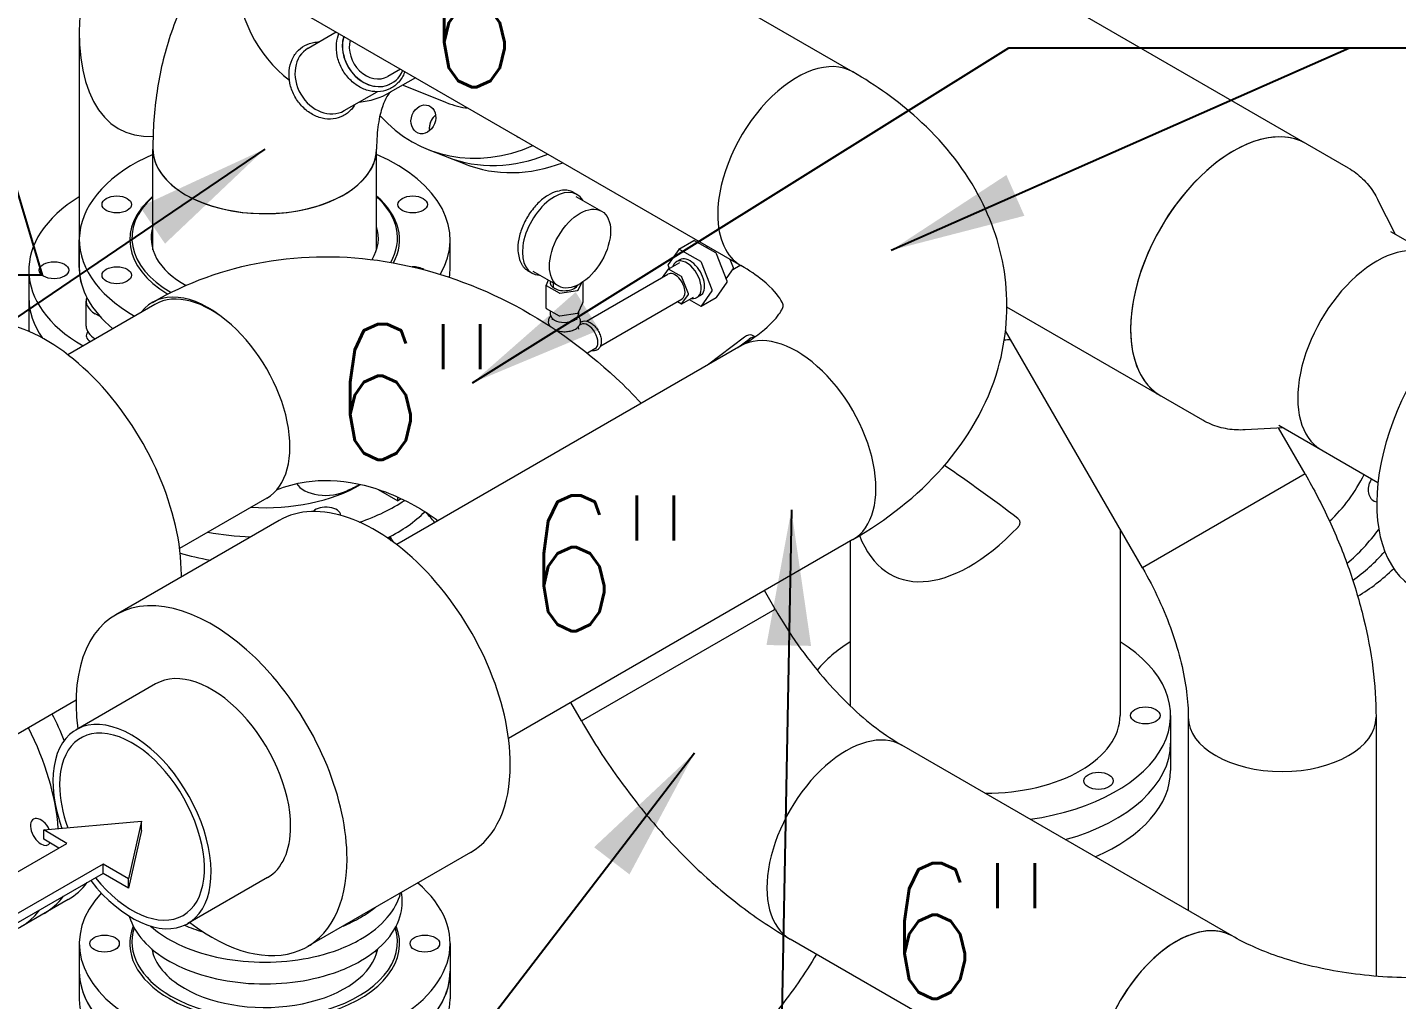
# Model space of a CAD drawing. Header units: millimetres. Extents: x -312439 to 477422, y -331570 to 212570.
# Drawn here: x 346809 to 348071, y 154489 to 155385 of the extents above; entities that cross this region are included whole.
import ezdxf

# ---------------------------------------------------------------- set-up
doc = ezdxf.new("R2010")
doc.units = ezdxf.units.MM
doc.layers.add('ARCONDTEXTO', color=4, linetype='Continuous')
doc.layers.add('TEXTO FORMATO', color=4, linetype='Continuous')
doc.styles.add('ROMAND', font='ROMAND.SHX')
doc.styles.add('ROMANS', font='romans.shx', dxfattribs={"height": 187.5})
doc.dimstyles.new('1-50 (MILIMETRO)', dxfattribs={"dimscale": 0, "dimtxt": 125, "dimasz": 125, "dimexe": 100, "dimexo": 100, "dimgap": 50, "dimtad": 0, "dimdec": 0, "dimzin": 0, "dimdsep": 46, "dimtxsty": 'ROMAND', "dimcen": -390, "dimclrd": 1, "dimclre": 1, "dimclrt": 3, "dimadec": 0, "dimazin": 0, "dimtfac": 1, "dimtdec": 0, "dimtix": 1, "dimtmove": 2, "dimatfit": 2, "dimfxl": 1, "dimtvp": 1, "dimtolj": 1, "dimtzin": 0, "dimarcsym": 0})

msp = doc.modelspace()

# ---------------------------------------------------------------- linework, layer by layer
at = {"color": 5, "linetype": 'Continuous', "lineweight": 0, "extrusion": (4.44089e-16, 0.816497, 0.57735)}
for p, q in [((344984.877, 156836.368), (347569.913, 155343.897)), ((344881.815, 156657.859), (347466.851, 155165.388)), ((348026.67, 155255.3), (346604.188, 156076.571)), ((346857.177, 155379.643), (346857.177, 155161.127)), ((347068.092, 155365.799), (347093.911, 155380.705)), ((347153.154, 155346.501), (347141.466, 155339.753)), ((347166.957, 155338.532), (347143.616, 155325.055)), ((347144.994, 155333.345), (347145.123, 155333.419)), ((347195.994, 155315.429), (347154.848, 155331.54)), ((347101.37, 155308.158), (347131.563, 155325.59)), ((346924.988, 155180.043), (346924.988, 155272.771)), ((347131.112, 155180.043), (347131.112, 155272.771)), ((347212.727, 155258.897), (347179.025, 155272.093)), ((347297.9, 155233.957), (347299.589, 155234.354)), ((347312.163, 155232.967), (347315.795, 155230.869)), ((347314.839, 155229.212), (347338.479, 155215.563)), ((348069.716, 155194.527), (348053.776, 155226.097)), ((346857.198, 155163.745), (346857.198, 155189.145)), ((347198.902, 155163.745), (347198.902, 155189.145)), ((348065.496, 155196.963), (348156.924, 155144.177)), ((347409.486, 155180.309), (347399.69, 155166.373)), ((347409.611, 155180.425), (347423.467, 155188.425)), ((347429.758, 155169.059), (347410.167, 155180.37)), ((347443.615, 155177.059), (347424.023, 155188.37)), ((347434.599, 155182.264), (347436.11, 155183.136)), ((347262.456, 155172.566), (347262.956, 155170.905)), ((347399.69, 155165.465), (347400.753, 155162.723)), ((347399.775, 155162.158), (347410.487, 155168.343)), ((347410.456, 155170.68), (347407.312, 155168.864)), ((347440.236, 155142.964), (347430.44, 155168.212)), ((347454.092, 155150.964), (347444.296, 155176.212)), ((347459.995, 155163.463), (347457.053, 155171.045)), ((347459.433, 155161.941), (347466.127, 155165.806)), ((346810.637, 155161.127), (346810.637, 155110.327)), ((347270.445, 155160.71), (347274.078, 155158.612)), ((347275.034, 155160.269), (347298.675, 155146.621)), ((347289.364, 155151.996), (347287.258, 155147.458)), ((347324.599, 155114.218), (347399.584, 155157.511)), ((347399.676, 155162.066), (347394.349, 155154.488)), ((347411.995, 155155.315), (347400.217, 155162.114)), ((347418.426, 155139.463), (347412.537, 155154.641)), ((347453.028, 155153.706), (347454.007, 155154.271)), ((347454.106, 155154.363), (347459.995, 155162.741)), ((347287.228, 155147.326), (347287.228, 155126.326)), ((347287.487, 155146.965), (347299.264, 155140.165)), ((347294.19, 155144.987), (347294.19, 155149.21)), ((347300.119, 155140.033), (347316.208, 155142.521)), ((347314.212, 155144.987), (347314.212, 155146.465)), ((347316.833, 155142.883), (347319.835, 155149.351)), ((347321.174, 155150.23), (347321.174, 155131.304)), ((347412.537, 155130.363), (347418.426, 155138.741)), ((347430.44, 155128.12), (347440.236, 155142.056)), ((347444.296, 155136.12), (347454.092, 155150.056)), ((346926.9, 155129.706), (346846.547, 155083.314)), ((346863.436, 155109.716), (346863.436, 155132.716)), ((347287.487, 155125.965), (347299.264, 155119.165)), ((347316.833, 155121.883), (347321.144, 155131.171)), ((347337.642, 155091.626), (347412.628, 155134.919)), ((347408.324, 155132.434), (347411.995, 155130.315)), ((347412.437, 155130.271), (347423.15, 155136.456)), ((347419.182, 155134.165), (347429.758, 155128.059)), ((347429.469, 155137.75), (347426.325, 155135.934)), ((347430.315, 155128.004), (347444.171, 155136.004)), ((347892.499, 155022.91), (347711.999, 155127.122)), ((346876.352, 155118.364), (346871.881, 155120.946)), ((347291.157, 155123.845), (347291.157, 155120.571)), ((347292.995, 155116.717), (347292.995, 155115.38)), ((347300.119, 155119.033), (347316.208, 155121.521)), ((347315.407, 155116.717), (347315.407, 155115.38)), ((347317.244, 155122.769), (347317.244, 155120.571)), ((347317.244, 155108.68), (347317.244, 155109.296)), ((347319.33, 155111.176), (347318.098, 155110.465)), ((347479.977, 155099.832), (347476.881, 155101.189)), ((347836.865, 154886.871), (347710.712, 155105.374)), ((346871.885, 155097.943), (346871.881, 155097.946)), ((347466.851, 155091.447), (347149.656, 154908.314)), ((347332.373, 155088.584), (347325.466, 155084.596)), ((347469.997, 155099.485), (347436.011, 155073.642)), ((347464.127, 155089.875), (347474.291, 155097.603)), ((347966.654, 155016.017), (347931.343, 155014.037)), ((347986.736, 154973.399), (347962.272, 155015.772)), ((347962.433, 155018.454), (348053.862, 154965.668)), ((347986.736, 154973.399), (347836.865, 154886.871)), ((347029.962, 154951.197), (346949.609, 154904.805)), ((347132.502, 154959.256), (347150.701, 154948.75)), ((347150.701, 154948.75), (347150.701, 154952.102)), ((347153.918, 154950.607), (347150.701, 154948.75)), ((347041.242, 154930.575), (346890.778, 154843.704)), ((347569.913, 154912.938), (347252.718, 154729.805)), ((347567.633, 154911.622), (347567.633, 154759.767)), ((347816.257, 154922.566), (347816.257, 154750.945)), ((347498.362, 154848.895), (347488.518, 154865.945)), ((347319.853, 154745.833), (347498.362, 154848.895)), ((346927.52, 154780.065), (346854.26, 154737.768)), ((346854.226, 154764.883), (346764.216, 154712.916)), ((347319.853, 154745.833), (347310.009, 154762.882)), ((347862.797, 154750.945), (347862.797, 154700.145)), ((347879.034, 154749.224), (347879.034, 154571.117)), ((348052.091, 154749.224), (348052.091, 154510.661)), ((347919.502, 154547.753), (347615.232, 154723.423)), ((347217.789, 154624.786), (347067.325, 154537.916)), ((347030.583, 154601.555), (346957.323, 154559.259)), ((346846.901, 154581.29), (346802.907, 154555.89)), ((346857.198, 154540.745), (346857.198, 154489.945)), ((346925.171, 154531.07), (346925.171, 154534.819)), ((347130.928, 154531.07), (347130.928, 154534.819)), ((347198.902, 154540.745), (347198.902, 154489.945)), ((347816.439, 154369.244), (347512.169, 154544.914))]:
    msp.add_line(p, q, dxfattribs=at)
at = {"color": 1, "linetype": 'Continuous', "lineweight": 0, "extrusion": (4.44089e-16, 0.816497, 0.57735)}
for p, q in [((346824.435, 154645.396), (346914.443, 154653.508)), ((346914.443, 154653.508), (346902.511, 154600.319)), ((346914.443, 154644.965), (346914.443, 154653.508)), ((346824.435, 154636.853), (346824.435, 154645.396)), ((346845.806, 154633.058), (346824.435, 154645.396)), ((346838.407, 154628.786), (346824.435, 154636.853)), ((346914.443, 154644.965), (346902.511, 154591.776)), ((346763.256, 154585.398), (346845.806, 154633.058)), ((346879.022, 154613.88), (346796.473, 154566.221)), ((346879.022, 154605.337), (346879.022, 154613.88)), ((346902.511, 154600.319), (346879.022, 154613.88)), ((346879.022, 154605.337), (346796.473, 154557.677)), ((346902.511, 154591.776), (346879.022, 154605.337)), ((346902.511, 154591.776), (346902.511, 154600.319))]:
    msp.add_line(p, q, dxfattribs=at)
at = {"color": 5, "linetype": 'Continuous', "lineweight": 0}
for centre, major_axis, ratio, start_param, end_param in [((347092.085, 155414.31), (-51.531, 89.255), 0.81649658, 0.93681504, 2.04522251), ((346981.488, 155470.129), (-83.802, -180.843), 0.50772236, 5.27713604, 6.5527375), ((347084.731, 155336.979), (-16.639, 28.82), 0.81651225, 0, 3.14159265), ((347128.484, 155362.239), (-16.639, 28.82), 0.81651225, 0.66042156, 3.71211241), ((347128.355, 155362.165), (-16.639, 28.82), 0.81651225, 0.65594117, 3.14159265), ((347128.484, 155362.239), (-12.982, 22.486), 0.81651225, 0.67309628, 3.14159265), ((347518.382, 155254.643), (51.531, 89.255), 0.57735027, 0, 2.35619449), ((347518.382, 155254.643), (-51.531, -89.255), 0.57735027, 3.14159265, 5.49778714), ((347092.085, 155414.31), (-51.531, 89.255), 0.81649658, 2.78483015, 3.14159265), ((347241.319, 155431.184), (45.325, 115.754), 0.81338956, 3.14159265, 3.34232987), ((347241.319, 155431.184), (62.293, 159.091), 0.81338956, 2.7483145, 3.82841939), ((347191.091, 155293.549), (-4.957, -12.659), 0.81338956, 4.09998447, 5.32479349), ((347191.091, 155293.549), (4.957, 12.659), 0.81338956, 0.95839181, 1.44815805), ((347191.091, 155293.549), (4.957, 12.659), 0.81338956, 1.44815805, 2.18320084), ((347920.783, 155161.507), (-67.085, -116.195), 0.57735027, 3.14159265, 6.28318531), ((347920.783, 155161.507), (-67.085, -116.195), 0.57735027, 3.14159265, 5.49778714), ((347267.678, 155295.924), (4.957, 12.659), 0.81338956, 2.90878385, 3.1291249), ((347028.05, 155189.145), (-170.852, 0), 0.57735027, 5.35992847, 7.0760332), ((347028.05, 155272.771), (-103.062, 0), 0.57735027, 0, 0.78539816), ((347028.05, 155272.771), (-103.062, 0), 0.57735027, 0, 3.14159265), ((347028.05, 155272.771), (-103.062, 0), 0.57735027, 0.78539816, 3.14159265), ((347028.05, 155189.145), (-170.852, 0), 0.57735027, 2.81332664, 4.06484949), ((347258.17, 155424.586), (-62.293, -159.091), 0.81338956, 0, 0.66458415), ((347258.17, 155424.586), (62.293, 159.091), 0.81338956, 3.14159265, 3.8061768), ((347275.02, 155417.987), (-62.293, -159.091), 0.81338956, 0, 0.64183723), ((346981.488, 155161.127), (-170.852, 0), 0.57735027, 5.52720378, 7.06789303), ((347028.05, 155189.145), (-124.312, 0), 0.57735027, 5.68982069, 7.05266868), ((347028.05, 155190.745), (122.352, 0), 0.57735027, 2.57241108, 3.92902038), ((347028.05, 155189.145), (-124.312, 0), 0.57735027, 2.84096548, 3.73495727), ((347028.05, 155190.745), (122.352, 0), 0.57735027, 5.96090215, 6.85236688), ((347294.937, 155194.741), (-20.859, -36.128), 0.57735027, 2.83755943, 6.58721853), ((347518.382, 155254.643), (51.531, 89.255), 0.57735027, 2.35619449, 3.14159265), ((347518.382, 155254.643), (-51.531, -89.255), 0.57735027, 5.49778714, 6.28318531), ((347028.05, 155190.745), (104.716, 0), 0.57735027, 2.96365333, 3.94727961), ((347028.05, 155190.745), (104.716, 0), 0.57735027, 5.94933431, 6.46112463), ((347410.167, 155179.462), (-0.556, 0.963), 0.57735027, 5.49778714, 6.54498469), ((347424.023, 155187.462), (-0.556, 0.963), 0.57735027, 5.49778714, 6.28318531), ((347443.615, 155176.151), (-0.556, 0.963), 0.57735027, 4.45058959, 5.49778714), ((348052.766, 155085.307), (-51.531, -89.255), 0.57735027, 3.14159265, 6.28318531), ((347028.05, 155163.745), (170.852, 0), 0.57735027, 3.14159265, 3.75146166), ((347164.398, 155156.537), (-13.595, 0), 0.57735027, 3.85390064, 4.75955371), ((347028.05, 155163.745), (170.852, 0), 0.57735027, 6.19075893, 6.28318531), ((347400.371, 155165.526), (-0.556, 0.963), 0.57735027, 0.26179939, 1.30899694), ((347416.819, 155152.399), (-9.506, 16.465), 0.57735027, 2.67421922, 6.75055874), ((347419.963, 155154.215), (-9.506, 16.465), 0.57735027, 3.14159265, 6.28318531), ((347429.758, 155168.151), (-0.556, 0.963), 0.57735027, 4.45058959, 5.49778714), ((346981.488, 155161.127), (-124.312, 0), 0.57735027, 0, 0.21626343), ((346981.488, 155161.127), (124.312, 0), 0.57735027, 3.14159265, 3.35785608), ((347406.106, 155146.215), (6.522, -11.296), 0.57735027, 0.78539816, 3.14159265), ((347400.217, 155161.392), (-0.442, 0.766), 0.57735027, 5.49778714, 6.54498469), ((347411.995, 155154.592), (-0.442, 0.766), 0.57735027, 4.45058959, 5.49778714), ((347453.564, 155155.037), (0.442, -0.766), 0.57735027, 0, 0.26179939), ((347459.453, 155163.415), (0.442, -0.766), 0.57735027, 0.26179939, 1.30899694), ((346976.192, 155042.294), (51.531, -89.255), 0.57735027, 2.13083621, 3.37164183), ((346978.431, 155040.452), (-51.531, 89.255), 0.57735027, 3.14159265, 6.28318531), ((347288.112, 155147.326), (-0.885, 0), 0.57735027, 6.02138592, 7.06858347), ((347304.201, 155149.815), (-13.044, 0), 0.57735027, 6.1406542, 7.06858347), ((347304.201, 155141.571), (-13.044, 0), 0.57735027, 5.58729331, 5.70398442), ((347304.201, 155149.815), (-13.044, 0), 0.57735027, 0.78539816, 2.83635109), ((347299.89, 155140.526), (0.885, 0), 0.57735027, 3.92699082, 4.97418837), ((347304.201, 155141.571), (-13.044, 0), 0.57735027, 3.72079354, 3.83748465), ((347315.979, 155143.015), (0.885, 0), 0.57735027, 4.97418837, 6.02138592), ((347406.106, 155146.215), (6.522, -11.296), 0.57735027, 0, 0.78539816), ((347417.884, 155139.415), (0.442, -0.766), 0.57735027, 0.26179939, 1.30899694), ((347439.554, 155142.903), (0.556, -0.963), 0.57735027, 0.26179939, 1.30899694), ((347453.411, 155150.903), (0.556, -0.963), 0.57735027, 0.26179939, 1.30899694), ((346826.407, 154952.681), (88.273, -152.894), 0.57735027, 0.78539816, 3.14159265), ((346981.488, 155135.727), (-170.852, 0), 0.57735027, 0, 0.385277), ((346981.488, 155135.727), (170.852, 0), 0.57735027, 3.14159265, 3.52686965), ((346892.268, 155132.716), (-28.832, 0), 0.57735027, 6.07800001, 7.06858347), ((347288.112, 155126.326), (-0.885, 0), 0.57735027, 0, 0.78539816), ((347320.29, 155131.304), (0.885, 0), 0.57735027, 6.02138592, 6.28318531), ((347411.995, 155131.037), (0.442, -0.766), 0.57735027, 5.49778714, 6.54498469), ((347429.758, 155128.967), (0.556, -0.963), 0.57735027, 5.49778714, 6.54498469), ((347443.615, 155136.967), (0.556, -0.963), 0.57735027, 0, 0.26179939), ((347304.201, 155120.571), (-13.044, 0), 0.57735027, 0, 3.14159265), ((347299.89, 155119.526), (0.885, 0), 0.57735027, 3.92699082, 4.97418837), ((347315.979, 155122.015), (0.885, 0), 0.57735027, 4.97418837, 6.02138592), ((348173.526, 155015.586), (-85.426, -147.962), 0.57735027, 4.3196899, 6.28318531), ((346981.488, 155110.327), (-170.852, 0), 0.57735027, 0, 0.05749187), ((346877.132, 155100.877), (-13.595, 0), 0.57735027, 5.82145778, 7.05990615), ((346892.268, 155109.716), (-28.832, 0), 0.57735027, 0, 0.78539816), ((347325.852, 155099.88), (6.522, -11.296), 0.57735027, 0, 3.14159265), ((347518.382, 155002.193), (-51.531, 89.255), 0.57735027, 3.14159265, 6.28318531), ((347469.997, 155085.485), (6.884, 15.704), 0.49374699, 0, 0.7260513), ((347920.783, 155161.507), (-67.085, -116.195), 0.57735027, 5.49778714, 6.28318531), ((347474.291, 155083.603), (-6.884, -15.704), 0.49374699, 3.31530315, 3.86764395), ((347691.945, 155195.145), (170.852, 0), 0.57735027, 4.81593302, 4.84951059), ((347691.945, 154936.129), (-123.988, 91.599), 0.09789593, 4.54146717, 5.09159382), ((347028.05, 155013.745), (-123.699, 0), 0.57735027, 1.46722386, 2.3663868), ((347084.299, 154970.334), (-28.806, 0), 0.57735027, 0.35488647, 2.30326676), ((346778.635, 155192.745), (520.517, 0), 0.57735027, 5.38654819, 5.41739009), ((347951.775, 155021.001), (45.325, 115.754), 0.81338956, 4.17274509, 4.61497325), ((348056.131, 154960.751), (4.957, 12.659), 0.81338956, 1.44815805, 3.28764636), ((348056.131, 154960.751), (4.957, 12.659), 0.81338956, 1.21544919, 1.44815805), ((347129.516, 154777.681), (88.273, -152.894), 0.57735027, 0.78539816, 3.14159265), ((347084.527, 154935.024), (13.595, 0), 0.57735027, 0.03848366, 2.6341701), ((347028.05, 155013.745), (170.852, 0), 0.57735027, 5.24978384, 5.56823177), ((347028.05, 154988.345), (-170.852, 0), 0.57735027, 2.29474424, 2.6134875), ((347028.05, 154889.145), (-170.852, 0), 0.57735027, 3.55242057, 3.66298079), ((347691.945, 155059.946), (-83.802, -180.843), 0.50772236, 5.82462387, 7.26608904), ((347028.05, 155013.745), (170.852, 0), 0.57735027, 4.40080347, 4.6356267), ((347028.05, 154890.745), (122.352, 0), 0.57735027, 0.30492203, 0.35443882), ((347028.05, 154889.145), (-124.312, 0), 0.57735027, 3.44405748, 3.52007633), ((347951.775, 155021.001), (62.293, 159.091), 0.81338956, 4.12775754, 4.38836547), ((347028.05, 154988.345), (-170.852, 0), 0.57735027, 1.09715682, 1.27323914), ((347968.626, 155014.403), (-62.293, -159.091), 0.81338956, 0.89545281, 1.13978116), ((347968.626, 155014.403), (62.293, 159.091), 0.81338956, 4.03704546, 4.28137381), ((347985.477, 155007.805), (-62.293, -159.091), 0.81338956, 0.80218257, 1.06364845), ((346826.407, 154952.681), (88.273, -152.894), 0.57735027, 0.77148817, 0.78539816), ((346979.052, 154690.81), (88.273, -152.894), 0.57735027, 0.78539816, 4.08902848), ((347691.945, 154750.945), (-170.852, 0), 0.57735027, 5.52720378, 5.84628172), ((347691.945, 154750.945), (-170.852, 0), 0.57735027, 1.81544552, 3.89757418), ((346979.052, 154690.81), (51.531, -89.255), 0.57735027, 0.78539816, 3.14159265), ((346739.478, 154716.552), (85.426, -147.962), 0.57735027, 1.32190533, 1.4798438), ((346739.478, 154716.552), (-85.426, 147.962), 0.57735027, 4.46349798, 4.62143646), ((346905.791, 154648.513), (-51.531, 89.255), 0.57735027, 1.80589108, 7.06858347), ((347691.945, 154750.945), (-124.312, 0), 0.57735027, 1.57023568, 3.14159265), ((347691.945, 154750.945), (124.312, 0), 0.57735027, 5.49778714, 6.28318531), ((347965.562, 154749.224), (-86.528, 0), 0.57735027, 0, 3.14159265), ((346717.481, 154703.852), (-85.426, 147.962), 0.57735027, 4.01479336, 4.62143646), ((346905.791, 154648.513), (-47.177, 81.713), 0.57735027, 1.82805733, 7.06858347), ((347563.701, 154634.169), (-51.531, -89.255), 0.57735027, 3.14159265, 6.28318531), ((347691.945, 154725.545), (-170.852, 0), 0.57735027, 2.0170299, 3.14159265), ((347691.945, 154725.545), (170.852, 0), 0.57735027, 5.15862255, 6.28318531), ((347129.516, 154777.681), (88.273, -152.894), 0.57735027, 0, 0.78539816), ((347691.945, 154750.945), (124.312, 0), 0.57735027, 4.71182834, 5.49778714), ((347691.945, 154700.145), (-170.852, 0), 0.57735027, 2.20499855, 3.14159265), ((346905.791, 154648.513), (-51.531, 89.255), 0.57735027, 0.78539816, 1.26614031), ((346905.791, 154648.513), (-47.177, 81.713), 0.57735027, 0.78539816, 1.26213385), ((346821.837, 154643.602), (-6.797, 11.773), 0.57735027, 4.57312375, 8.6393798), ((346979.052, 154690.81), (51.531, -89.255), 0.57735027, 0, 0.78539816), ((346821.837, 154643.602), (-6.797, 11.773), 0.57735027, 2.35619449, 3.43446465), ((346979.052, 154690.81), (88.273, -152.894), 0.57735027, 5.33574948, 7.06858347), ((346761.475, 154729.252), (-85.426, 147.962), 0.57735027, 3.14159265, 3.37832565), ((347028.05, 154540.745), (-170.852, 0), 0.57735027, 0.78539816, 3.74313099), ((346739.478, 154716.552), (85.426, -147.962), 0.57735027, 0, 0.236733), ((346739.478, 154716.552), (-85.426, 147.962), 0.57735027, 3.14159265, 3.37832565), ((347028.05, 154540.745), (-170.852, 0), 0.57735027, 5.79121275, 7.06858347), ((346717.481, 154703.852), (-85.426, 147.962), 0.57735027, 2.40088063, 3.37832565), ((347867.971, 154458.498), (-51.531, -89.255), 0.57735027, 3.14159265, 6.28318531), ((347867.971, 154458.498), (51.531, 89.255), 0.57735027, 0, 3.14159265), ((347028.05, 154540.745), (-124.312, 0), 0.57735027, 6.0571064, 7.06858347), ((347028.05, 154542.345), (122.352, 0), 0.57735027, 2.95808865, 3.92699082), ((347028.05, 154540.745), (-124.312, 0), 0.57735027, 0.78539816, 3.36767156), ((347028.05, 154542.345), (122.352, 0), 0.57735027, 3.92699082, 6.46668931), ((347028.05, 154542.345), (104.716, 0), 0.57735027, 3.24907876, 3.92699082), ((347028.05, 154542.345), (104.716, 0), 0.57735027, 3.92699082, 6.1756992), ((347028.05, 154515.345), (170.852, 0), 0.57735027, 3.14159265, 3.92699082), ((347028.05, 154515.345), (-170.852, 0), 0.57735027, 0, 3.14159265), ((347028.05, 154515.345), (170.852, 0), 0.57735027, 3.92699082, 6.28318531), ((347028.05, 154489.945), (-170.852, 0), 0.57735027, 0, 3.14159265)]:
    msp.add_ellipse(centre, major_axis=major_axis, ratio=ratio, start_param=start_param, end_param=end_param, dxfattribs=at)
for centre, major_axis, ratio in [((347174.24, 155300.147), (4.957, 12.659), 0.81338956), ((346891.702, 155221.752), (-13.595, 0), 0.57735027), ((347164.398, 155221.752), (-13.595, 0), 0.57735027), ((347318.577, 155181.092), (-19.902, -34.471), 0.57735027), ((346833.907, 155161.127), (-13.595, 0), 0.57735027), ((346891.702, 155156.537), (-13.595, 0), 0.57735027), ((347839.527, 154750.945), (-13.595, 0), 0.57735027), ((347796.301, 154690.695), (-13.595, 0), 0.57735027), ((346880.468, 154540.745), (-13.595, 0), 0.57735027), ((347175.632, 154540.745), (-13.595, 0), 0.57735027)]:
    msp.add_ellipse(centre, major_axis=major_axis, ratio=ratio, dxfattribs=at)
at = {"color": 1, "linetype": 'Continuous', "lineweight": 0}
msp.add_ellipse((346717.481, 154703.852), major_axis=(-85.426, 147.962), ratio=0.57735027, start_param=3.88762293, end_param=3.88935705, dxfattribs=at)
at = {"color": 5, "linetype": 'Continuous', "lineweight": 0}
for points, knots in [([(346977.719, 155447.788), (346972.439, 155440.814), (346967.601, 155433.572), (346954.001, 155410.603), (346946.7, 155394.23), (346935.409, 155360.625), (346931.409, 155343.382), (346926.199, 155308.405), (346924.988, 155290.663), (346924.988, 155272.771)], [2.595109961, 2.595109961, 2.595109961, 2.595109961, 2.670353756, 2.670353756, 2.827433388, 2.827433388, 2.984513021, 2.984513021, 3.141592654, 3.141592654, 3.141592654, 3.141592654]), ([(347157.145, 155344.197), (347157.051, 155343.926), (347156.953, 155343.657), (347155.61, 155340.108), (347153.833, 155337.104), (347149.422, 155332.074), (347146.814, 155330.027), (347141.045, 155327.053), (347137.894, 155326.116), (347131.317, 155325.394), (347127.888, 155325.628), (347121.055, 155327.244), (347117.653, 155328.658), (347111.229, 155332.53), (347108.216, 155335.009), (347102.901, 155340.773), (347100.606, 155344.065), (347096.976, 155351.126), (347095.643, 155354.895), (347094.085, 155362.531), (347093.859, 155366.397), (347094.513, 155373.319), (347095.239, 155376.411), (347096.377, 155379.281)], [0.95620549, 0.95620549, 0.95620549, 0.95620549, 0.98211727, 0.98211727, 1.30045516, 1.30045516, 1.60974033, 1.60974033, 1.91547614, 1.91547614, 2.22672164, 2.22672164, 2.54684076, 2.54684076, 2.87288579, 2.87288579, 3.20123657, 3.20123657, 3.52998594, 3.52998594, 3.85779919, 3.85779919, 4.13839736, 4.13839736, 4.13839736, 4.13839736]), ([(347111.145, 155313.802), (347110.225, 155312.212), (347109.163, 155310.725), (347105.798, 155306.888), (347103.19, 155304.84), (347097.421, 155301.867), (347094.27, 155300.93), (347087.693, 155300.208), (347084.264, 155300.442), (347077.43, 155302.058), (347074.029, 155303.471), (347067.605, 155307.344), (347064.592, 155309.822), (347059.277, 155315.587), (347056.982, 155318.878), (347053.352, 155325.939), (347052.018, 155329.709), (347050.461, 155337.345), (347050.235, 155341.211), (347050.936, 155348.63), (347051.853, 155352.186), (347054.741, 155358.577), (347056.69, 155361.427), (347061.391, 155366.107), (347064.118, 155367.96), (347070.072, 155370.535), (347073.293, 155371.263), (347077.014, 155371.432), (347077.44, 155371.441), (347077.866, 155371.442)], [1.13089635, 1.13089635, 1.13089635, 1.13089635, 1.30045516, 1.30045516, 1.60974033, 1.60974033, 1.91547614, 1.91547614, 2.22672164, 2.22672164, 2.54684076, 2.54684076, 2.87288579, 2.87288579, 3.20123657, 3.20123657, 3.52998594, 3.52998594, 3.85779919, 3.85779919, 4.18211134, 4.18211134, 4.49879314, 4.49879314, 4.8067902, 4.8067902, 5.11292261, 5.11292261, 5.15228895, 5.15228895, 5.15228895, 5.15228895]), ([(347569.913, 154912.938), (347600.902, 154930.83), (347629.057, 154952.6), (347675.456, 155005.175), (347693.912, 155036.154), (347711.581, 155097.796), (347713.919, 155126.777), (347706.84, 155181.746), (347698.024, 155207.596), (347670.972, 155257.559), (347651.655, 155280.854), (347611.431, 155317.256), (347591.371, 155331.509), (347569.913, 155343.897)], [0, 0, 0, 0, 0.31415927, 0.31415927, 0.62139477, 0.62139477, 0.85961709, 0.85961709, 1.08837512, 1.08837512, 1.35326625, 1.35326625, 1.57079633, 1.57079633, 1.57079633, 1.57079633]), ([(347143.616, 155325.055), (347143.616, 155325.055), (347143.577, 155325.08), (347142.647, 155324.138), (347141.76, 155323.138), (347139.363, 155319.09), (347137.876, 155316.037), (347135.017, 155307.527), (347133.655, 155302.079), (347131.703, 155288.97), (347131.112, 155281.316), (347131.112, 155272.771)], [2.35619449, 2.35619449, 2.35619449, 2.35619449, 2.513274123, 2.513274123, 2.670353756, 2.670353756, 2.827433388, 2.827433388, 2.984513021, 2.984513021, 3.141592654, 3.141592654, 3.141592654, 3.141592654]), ([(348026.67, 155255.3), (348029.036, 155253.935), (348031.315, 155252.42), (348035.66, 155249.128), (348037.726, 155247.351), (348041.614, 155243.577), (348043.436, 155241.58), (348046.826, 155237.411), (348048.393, 155235.24), (348051.273, 155230.761), (348052.586, 155228.455), (348053.776, 155226.097)], [5.497787144, 5.497787144, 5.497787144, 5.497787144, 5.570060569, 5.570060569, 5.642333993, 5.642333993, 5.714607418, 5.714607418, 5.786880843, 5.786880843, 5.859154268, 5.859154268, 5.859154268, 5.859154268]), ([(347297.9, 155233.957), (347294.925, 155233.259), (347291.835, 155231.929), (347285.694, 155228.15), (347282.643, 155225.694), (347276.904, 155219.915), (347274.215, 155216.595), (347269.464, 155209.428), (347267.403, 155205.582), (347264.111, 155197.748), (347262.881, 155193.76), (347261.382, 155186.034), (347261.113, 155182.297), (347261.501, 155176.621), (347261.872, 155174.503), (347262.456, 155172.566)], [1.28253425, 1.28253425, 1.28253425, 1.28253425, 1.6036259, 1.6036259, 1.92681752, 1.92681752, 2.2495613, 2.2495613, 2.5719277, 2.5719277, 2.89437463, 2.89437463, 3.21731269, 3.21731269, 3.42985473, 3.42985473, 3.42985473, 3.42985473]), ([(347312.163, 155232.967), (347311.463, 155233.37), (347310.73, 155233.714), (347309.2, 155234.276), (347308.405, 155234.495), (347306.761, 155234.808), (347305.912, 155234.901), (347304.171, 155234.961), (347303.278, 155234.927), (347301.458, 155234.735), (347300.53, 155234.575), (347299.589, 155234.354)], [0.785398163, 0.785398163, 0.785398163, 0.785398163, 0.884825379, 0.884825379, 0.984252594, 0.984252594, 1.083679809, 1.083679809, 1.183107025, 1.183107025, 1.28253424, 1.28253424, 1.28253424, 1.28253424]), ([(346924.661, 155131.549), (346956.237, 155149.779), (346991.055, 155162.319), (347063.869, 155175.159), (347101.873, 155175.158), (347178.385, 155162.928), (347216.799, 155150.025), (347288.65, 155113.347), (347322.11, 155089.582), (347359.951, 155054.215), (347367.659, 155046.479), (347375.096, 155038.473)], [4.71238898, 4.71238898, 4.71238898, 4.71238898, 5.00124368, 5.00124368, 5.29791829, 5.29791829, 5.61207756, 5.61207756, 5.92623682, 5.92623682, 6.00994174, 6.00994174, 6.00994174, 6.00994174]), ([(347262.956, 155170.905), (347263.235, 155169.98), (347263.561, 155169.097), (347264.305, 155167.423), (347264.722, 155166.634), (347265.645, 155165.156), (347266.15, 155164.467), (347267.242, 155163.2), (347267.83, 155162.62), (347269.082, 155161.577), (347269.746, 155161.113), (347270.445, 155160.71)], [3.42985474, 3.42985474, 3.42985474, 3.42985474, 3.529281956, 3.529281956, 3.628709171, 3.628709171, 3.728136386, 3.728136386, 3.827563602, 3.827563602, 3.926990817, 3.926990817, 3.926990817, 3.926990817]), ([(347466.851, 155091.447), (347478.493, 155098.169), (347487.451, 155105.069), (347499.627, 155116.842), (347502.876, 155121.649), (347506.323, 155128.214), (347505.879, 155128.405), (347505.878, 155128.432), (347506.231, 155129.271), (347501.229, 155137.712), (347495.982, 155144.391), (347481.312, 155156.274), (347474.679, 155160.868), (347466.851, 155165.388)], [0, 0, 0, 0, 0.2471265, 0.2471265, 0.49101374, 0.49101374, 0.8009391, 0.8009391, 1.11509837, 1.11509837, 1.40462587, 1.40462587, 1.57079633, 1.57079633, 1.57079633, 1.57079633]), ([(347291.506, 155118.842), (347291.201, 155118.528), (347290.921, 155118.198), (347290.01, 155116.935), (347289.556, 155115.899), (347289.25, 155113.882), (347289.325, 155112.922), (347289.877, 155111.132), (347290.34, 155110.301), (347290.941, 155109.554)], [3.415999309, 3.415999309, 3.415999309, 3.415999309, 3.532153583, 3.532153583, 3.839529909, 3.839529909, 4.103139392, 4.103139392, 4.361961233, 4.361961233, 4.361961233, 4.361961233]), ([(347314.343, 155106.964), (347315.546, 155107.658), (347316.586, 155108.494), (347318.136, 155110.371), (347318.678, 155111.4), (347319.137, 155113.432), (347319.131, 155114.408), (347318.685, 155116.271), (347318.251, 155117.153), (347317.43, 155118.257), (347317.174, 155118.557), (347316.896, 155118.842)], [0, 0, 0, 0, 0.34048244, 0.34048244, 0.65554533, 0.65554533, 0.92276419, 0.92276419, 1.19075282, 1.19075282, 1.29638967, 1.29638967, 1.29638967, 1.29638967]), ([(347319.027, 155113.059), (347319.743, 155113.611), (347320.579, 155114), (347322.416, 155114.419), (347323.419, 155114.424), (347325.572, 155114.051), (347326.725, 155113.617), (347329.051, 155112.33), (347330.221, 155111.447), (347332.406, 155109.352), (347333.421, 155108.141), (347335.201, 155105.522), (347335.969, 155104.115), (347337.193, 155101.23), (347337.648, 155099.751), (347338.111, 155097.282), (347338.211, 155096.276), (347338.211, 155095.305)], [3.85019765, 3.85019765, 3.85019765, 3.85019765, 4.10313939, 4.10313939, 4.37566185, 4.37566185, 4.69126744, 4.69126744, 5.03135787, 5.03135787, 5.3709906, 5.3709906, 5.70789292, 5.70789292, 6.0452189, 6.0452189, 6.28318531, 6.28318531, 6.28318531, 6.28318531]), ([(347296.658, 155105.768), (347297.037, 155105.631), (347297.426, 155105.504), (347299.275, 155104.967), (347300.831, 155104.694), (347303.99, 155104.461), (347305.592, 155104.5), (347308.702, 155104.883), (347310.21, 155105.227), (347312.58, 155106.061), (347313.502, 155106.478), (347314.343, 155106.964)], [4.93866415, 4.93866415, 4.93866415, 4.93866415, 5.03135787, 5.03135787, 5.3709906, 5.3709906, 5.70789292, 5.70789292, 6.0452189, 6.0452189, 6.28318531, 6.28318531, 6.28318531, 6.28318531]), ([(347317.49, 155106.714), (347317.49, 155106.714), (347317.481, 155106.735), (347317.423, 155106.91), (347317.335, 155107.245), (347317.26, 155108.025), (347317.244, 155108.332), (347317.244, 155108.68)], [2.761104138, 2.761104138, 2.761104138, 2.761104138, 2.831046039, 2.831046039, 3.037496123, 3.037496123, 3.141592654, 3.141592654, 3.141592654, 3.141592654]), ([(347338.211, 155095.305), (347338.211, 155093.915), (347338.007, 155092.596), (347337.157, 155090.316), (347336.537, 155089.332), (347335.007, 155087.918), (347334.158, 155087.435), (347332.321, 155086.89), (347331.341, 155086.825), (347330.141, 155086.965), (347329.922, 155086.999), (347329.703, 155087.042)], [0, 0, 0, 0, 0.34048244, 0.34048244, 0.65554533, 0.65554533, 0.92276419, 0.92276419, 1.19075282, 1.19075282, 1.25064011, 1.25064011, 1.25064011, 1.25064011]), ([(347931.343, 155014.037), (347928.706, 155013.889), (347926.052, 155013.872), (347920.734, 155014.127), (347918.07, 155014.399), (347912.765, 155015.25), (347910.124, 155015.83), (347904.911, 155017.31), (347902.34, 155018.21), (347897.316, 155020.327), (347894.865, 155021.544), (347892.499, 155022.91)], [1.994827366, 1.994827366, 1.994827366, 1.994827366, 2.067100791, 2.067100791, 2.139374216, 2.139374216, 2.211647641, 2.211647641, 2.283921065, 2.283921065, 2.35619449, 2.35619449, 2.35619449, 2.35619449]), ([(347038.966, 154958.649), (347047.368, 154962.223), (347056.42, 154964.786), (347080.49, 154968.297), (347096.389, 154967.924), (347130.285, 154960.927), (347148.23, 154954.299), (347173.351, 154940.246), (347180.67, 154935.574), (347187.856, 154930.369)], [4.811664655, 4.811664655, 4.811664655, 4.811664655, 5.026548246, 5.026548246, 5.340707511, 5.340707511, 5.652969546, 5.652969546, 5.782243808, 5.782243808, 5.782243808, 5.782243808]), ([(347986.736, 154973.399), (347994.84, 154959.363), (348002.307, 154944.959), (348015.834, 154915.651), (348021.894, 154900.747), (348032.474, 154870.661), (348036.995, 154855.481), (348044.361, 154825.048), (348047.208, 154809.796), (348051.072, 154779.395), (348052.091, 154764.245), (348052.091, 154749.224)], [5.497787144, 5.497787144, 5.497787144, 5.497787144, 5.654866776, 5.654866776, 5.811946409, 5.811946409, 5.969026042, 5.969026042, 6.126105675, 6.126105675, 6.283185307, 6.283185307, 6.283185307, 6.283185307]), ([(347721.871, 154932.51), (347722.054, 154932.369), (347722.229, 154932.219), (347722.703, 154931.757), (347722.974, 154931.421), (347723.412, 154930.696), (347723.58, 154930.306), (347723.802, 154929.5), (347723.855, 154929.084), (347723.855, 154928.258), (347723.802, 154927.825), (347723.58, 154926.952), (347723.412, 154926.511), (347722.974, 154925.655), (347722.703, 154925.238), (347722.229, 154924.638), (347722.054, 154924.437), (347721.871, 154924.244)], [17.89795356, 17.89795356, 17.89795356, 17.89795356, 18.55921682, 18.55921682, 19.79774199, 19.79774199, 21.03626716, 21.03626716, 22.27479234, 22.27479234, 23.51331751, 23.51331751, 24.75184268, 24.75184268, 25.99036785, 25.99036785, 26.65163111, 26.65163111, 26.65163111, 26.65163111]), ([(347836.865, 154886.871), (347842.353, 154877.365), (347847.408, 154867.609), (347856.477, 154847.959), (347860.492, 154838.064), (347867.365, 154818.52), (347870.223, 154808.872), (347874.736, 154790.228), (347876.39, 154781.233), (347878.54, 154764.317), (347879.034, 154756.398), (347879.034, 154749.224)], [5.497787144, 5.497787144, 5.497787144, 5.497787144, 5.654866776, 5.654866776, 5.811946409, 5.811946409, 5.969026042, 5.969026042, 6.126105675, 6.126105675, 6.283185307, 6.283185307, 6.283185307, 6.283185307]), ([(347498.362, 154848.895), (347504.898, 154837.573), (347511.951, 154826.55), (347526.82, 154805.491), (347534.636, 154795.458), (347550.702, 154776.729), (347558.952, 154768.035), (347575.496, 154752.277), (347583.789, 154745.213), (347599.957, 154732.922), (347607.832, 154727.696), (347615.232, 154723.423)], [3.926990817, 3.926990817, 3.926990817, 3.926990817, 4.08407045, 4.08407045, 4.241150082, 4.241150082, 4.398229715, 4.398229715, 4.555309348, 4.555309348, 4.71238898, 4.71238898, 4.71238898, 4.71238898]), ([(347319.853, 154745.833), (347329.505, 154729.115), (347339.915, 154712.834), (347362.091, 154681.427), (347373.856, 154666.3), (347398.588, 154637.47), (347411.555, 154623.766), (347438.56, 154598.043), (347452.597, 154586.023), (347481.655, 154563.933), (347496.675, 154553.86), (347512.169, 154544.914)], [3.926990817, 3.926990817, 3.926990817, 3.926990817, 4.08407045, 4.08407045, 4.241150082, 4.241150082, 4.398229715, 4.398229715, 4.555309348, 4.555309348, 4.71238898, 4.71238898, 4.71238898, 4.71238898]), ([(347116.421, 154524.811), (347126.255, 154530.489), (347134.596, 154537.173), (347147.177, 154551.937), (347151.509, 154560.006), (347155.058, 154574.868), (347155.229, 154581.493), (347154.018, 154587.968)], [0, 0, 0, 0, 0.328163505, 0.328163505, 0.648411862, 0.648411862, 0.892924687, 0.892924687, 0.892924687, 0.892924687]), ([(347116.421, 154544.811), (347126.255, 154550.489), (347134.596, 154557.173), (347146.961, 154571.683), (347151.207, 154579.443), (347153.303, 154587.555)], [0, 0, 0, 0, 0.328163505, 0.328163505, 0.637277054, 0.637277054, 0.637277054, 0.637277054]), ([(346903.263, 154565.874), (346903.587, 154564.782), (346903.949, 154563.698), (346907.24, 154554.843), (346912.11, 154547.5), (346925.498, 154533.793), (346934.249, 154527.512), (346954.659, 154516.874), (346966.366, 154512.551), (346991.413, 154506.332), (347004.744, 154504.43), (347031.707, 154503.197), (347045.332, 154503.859), (347071.577, 154507.682), (347084.19, 154510.844), (347103.11, 154517.903), (347110.076, 154521.148), (347116.421, 154524.811)], [4.09653202, 4.09653202, 4.09653202, 4.09653202, 4.1383608, 4.1383608, 4.44043772, 4.44043772, 4.76340526, 4.76340526, 5.09164712, 5.09164712, 5.41874426, 5.41874426, 5.74494249, 5.74494249, 6.07146428, 6.07146428, 6.28318531, 6.28318531, 6.28318531, 6.28318531]), ([(346922.776, 154556.874), (346928.918, 154551.411), (346936.198, 154546.496), (346954.659, 154536.874), (346966.366, 154532.551), (346991.413, 154526.332), (347004.744, 154524.43), (347031.707, 154523.197), (347045.332, 154523.859), (347071.577, 154527.682), (347084.19, 154530.844), (347103.11, 154537.903), (347110.076, 154541.148), (347116.421, 154544.811)], [4.50262584, 4.50262584, 4.50262584, 4.50262584, 4.76340526, 4.76340526, 5.09164712, 5.09164712, 5.41874426, 5.41874426, 5.74494249, 5.74494249, 6.07146428, 6.07146428, 6.28318531, 6.28318531, 6.28318531, 6.28318531]), ([(348253.696, 154547.753), (348242.053, 154541.031), (348227.765, 154534.493), (348194.388, 154522.987), (348175.094, 154518.118), (348133.373, 154511.249), (348110.856, 154509.369), (348065.433, 154509.19), (348042.53, 154510.942), (347999.483, 154517.767), (347979.313, 154522.801), (347945.323, 154534.543), (347931.099, 154541.057), (347919.502, 154547.753)], [0, 0, 0, 0, 0.2471265, 0.2471265, 0.50760913, 0.50760913, 0.77855804, 0.77855804, 1.053397, 1.053397, 1.32461508, 1.32461508, 1.57079633, 1.57079633, 1.57079633, 1.57079633]), ([(347536.483, 154530.877), (347525.871, 154512.911), (347513.968, 154495.77), (347493.955, 154471.064), (347486.302, 154462.457), (347478.566, 154454.528)], [0.802650675, 0.802650675, 0.802650675, 0.802650675, 1.053396997, 1.053396997, 1.20100199, 1.20100199, 1.20100199, 1.20100199])]:
    msp.add_open_spline(points, degree=3, knots=knots, dxfattribs=at)
for points in [[(347116.421, 154564.811), (347121.412, 154567.692), (347126.019, 154570.832), (347130.178, 154574.204)], [(347100.217, 154556.906), (347105.961, 154559.261), (347111.387, 154561.904), (347116.421, 154564.811)], [(346954.138, 154557.634), (346959.504, 154555.354), (346965.162, 154553.329), (346971.046, 154551.579)]]:
    msp.add_open_spline(points, degree=3, dxfattribs=at)

# ---------------------------------------------------------------- texts
at = {"layer": 'ARCONDTEXTO', "linetype": 'Continuous', "lineweight": -3, "style": 'ROMANS', "width": 0.8}
for p in [(347176.147, 155329.652), (347089.51, 154986.532), (347267.941, 154828.678), (347600.382, 154489.885)]:
    msp.add_text('6"', height=125, dxfattribs=at).set_placement(p)

# ---------------------------------------------------------------- leaders
at = {"layer": 'TEXTO FORMATO'}
for points in [[(346702.172, 155560.162), (346822.984, 155156.453), (346488.092, 155156.453)], [(347219.49, 155057.355), (347713.781, 155366.098), (348027.574, 155366.098)], [(347605.413, 155179.547), (348027.574, 155366.098), (348118.241, 155366.098)], [(347028.05, 155272.771), (345966.312, 154552.449), (345966.312, 154461.782)], [(347513.328, 154940.394), (347495.653, 154015.175), (347495.653, 153924.508)], [(347423.961, 154716.139), (346885.82, 154015.175), (346885.82, 153924.508)]]:
    msp.add_leader(points, dimstyle='1-50 (MILIMETRO)', override={"dimscale": 1}, dxfattribs=at)

doc.saveas('drawing.dxf')
